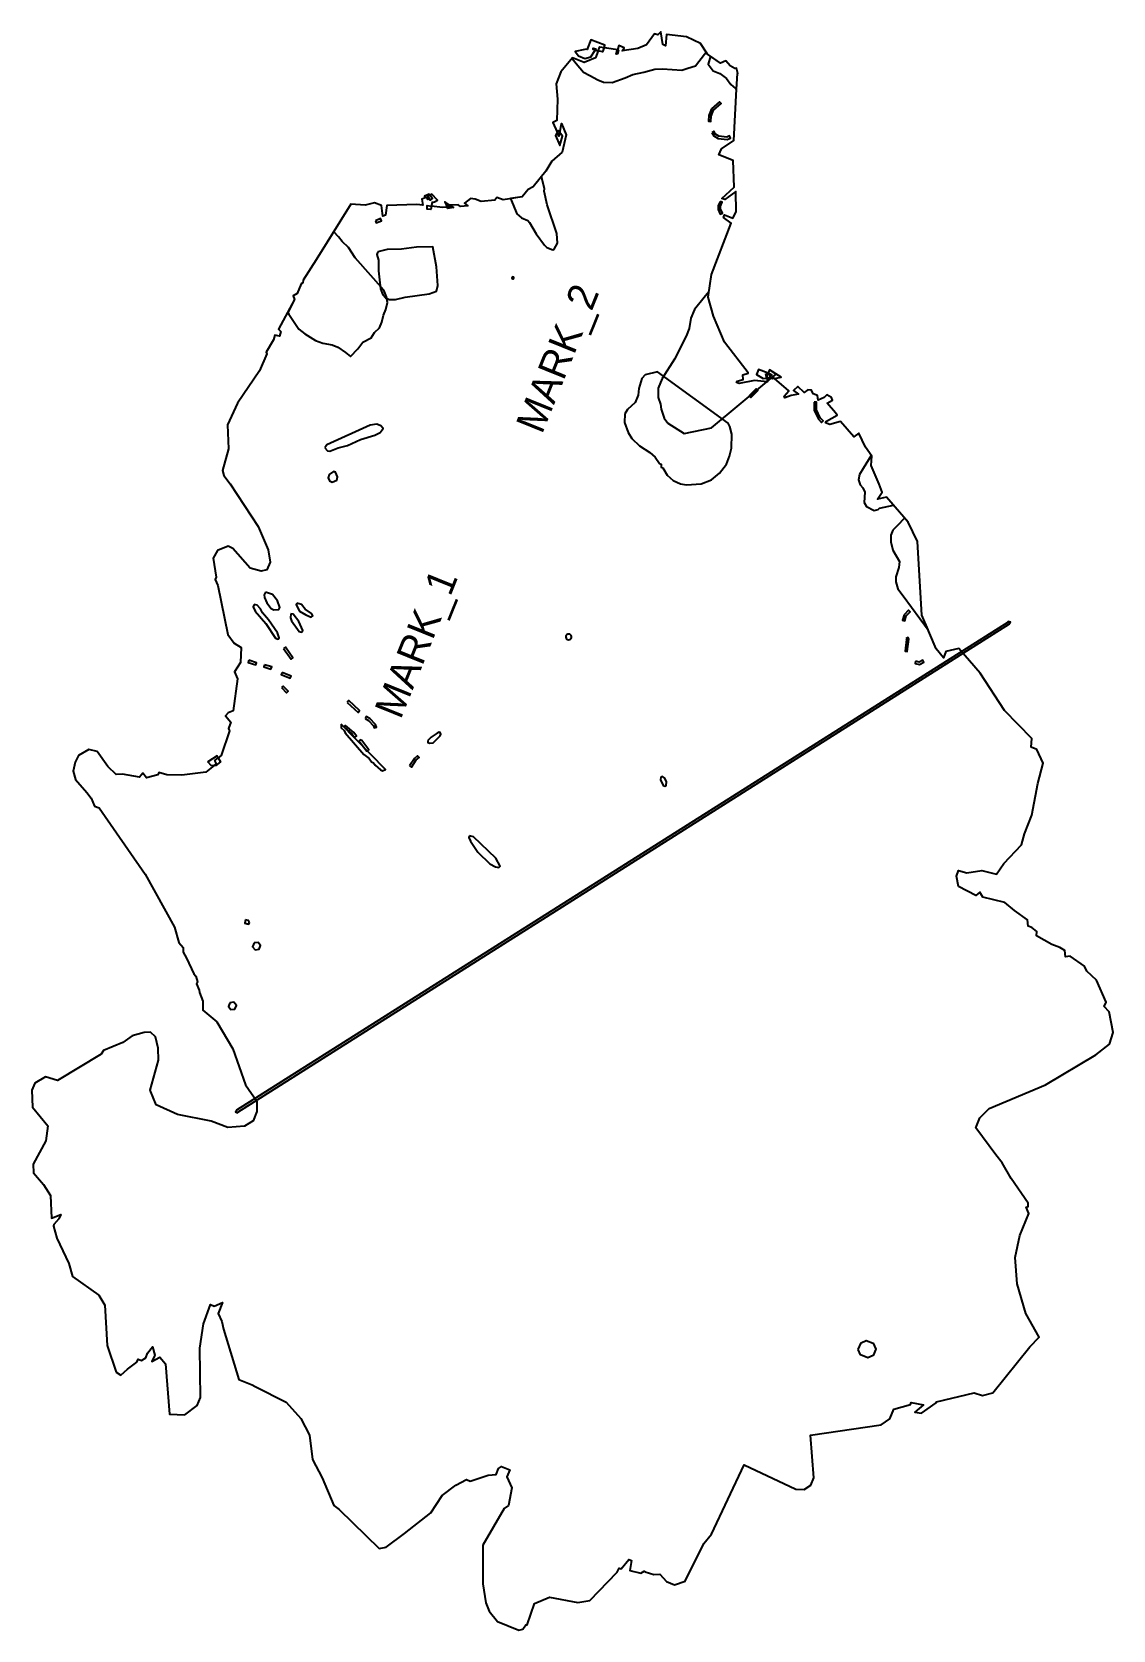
# Model space of a CAD drawing. Extents: x -3032 to -1155, y -1867 to 907.
import ezdxf
from ezdxf.enums import TextEntityAlignment as Align

# ---------------------------------------------------------------- set-up
doc = ezdxf.new("R2010")
doc.units = 0
doc.header["$MEASUREMENT"] = 0
for name, color, linetype in [('1', 7, 'Continuous'), ('11', 7, 'Continuous'), ('51', 7, 'Continuous'), ('52', 7, 'Continuous'), ('53', 7, 'Continuous'), ('54', 7, 'Continuous'), ('72', 7, 'Continuous')]:
    doc.layers.add(name, color=color, linetype=linetype)

msp = doc.modelspace()

# ---------------------------------------------------------------- linework, layer by layer
at = {"layer": '1', "color": 1, "true_color": 0xff0000}
msp.add_lwpolyline([(-2957, -360.1), (-2960.2, -376.1), (-2956.1, -390.2), (-2936.2, -412.7), (-2928.8, -422.9), (-2923.1, -436.4), (-2915.1, -439.6), (-2835.4, -554.6), (-2784.4, -646.9), (-2776.6, -673.3), (-2769, -681.9), (-2769.2, -690.1), (-2763.4, -700.5), (-2750.6, -727.8), (-2747, -731.8), (-2744.4, -741.4), (-2745.9, -745.2), (-2741.5, -755.7), (-2741.1, -760.1), (-2734.9, -774.8), (-2734.9, -790.7), (-2710.5, -810.9), (-2683, -857.6), (-2660.7, -920.2), (-2641.4, -948.5), (-2641.1, -966.3), (-2647.8, -983), (-2662.9, -992.1), (-2691.7, -994.4), (-2720.8, -983.6), (-2779, -971.6), (-2815.9, -954.8), (-2826.7, -929.5), (-2812.2, -877.7), (-2812.4, -856.4), (-2817.5, -837.2), (-2825.8, -829), (-2837.1, -829.2), (-2858, -835.5), (-2874.2, -846.6), (-2907.6, -860.7), (-2911.6, -867.1), (-2987.5, -912.6), (-3008.5, -906.6), (-3026.9, -917.6), (-3031.8, -929.6), (-3030.8, -959.1), (-3003.9, -991.2), (-3007.5, -1017.2), (-3029.6, -1057.7), (-3029.3, -1072.9), (-3011.5, -1093.1), (-2999.5, -1112.3), (-2998.1, -1151.6), (-2981.5, -1145.3), (-2985.1, -1152.9), (-2993.7, -1162.8), (-2994.5, -1165.5), (-2988.5, -1186.5), (-2967.7, -1230.1), (-2961.6, -1253.1), (-2915.5, -1285.4), (-2905, -1302.8), (-2901.3, -1372.7), (-2885.7, -1418.7), (-2877.6, -1423.9), (-2866, -1413.8), (-2849.4, -1401.4), (-2847.5, -1396.7), (-2841.3, -1398.9), (-2834.3, -1394), (-2831.3, -1386.2), (-2822.2, -1374.8), (-2818.6, -1389.3), (-2823.5, -1400.7), (-2809.8, -1392.7), (-2800, -1404.4), (-2793, -1492), (-2766.4, -1492.9), (-2744.9, -1476.9), (-2739.3, -1463), (-2740.3, -1377.4), (-2733.8, -1334.8), (-2721.5, -1301.7), (-2715.2, -1304.5), (-2700.9, -1298.3), (-2708.3, -1317.3), (-2702.2, -1331.3), (-2698.9, -1344.4), (-2672.7, -1431.7), (-2649.5, -1441), (-2644.3, -1444.1), (-2590.3, -1470.9), (-2565.1, -1499.4), (-2549.9, -1528.3), (-2544.5, -1570.6), (-2528.1, -1602.2), (-2507.6, -1650.4), (-2498.5, -1657.3), (-2428.6, -1725.3), (-2416.9, -1722.5), (-2384.9, -1698.9), (-2338.9, -1663), (-2319.2, -1633), (-2296, -1615.1), (-2277.1, -1605.5), (-2270.6, -1608.1), (-2239.6, -1597.6), (-2225.9, -1596.5), (-2221.8, -1586.3), (-2216.5, -1582.6), (-2202.1, -1588.4), (-2207, -1600.6), (-2198.8, -1619.8), (-2204.1, -1650.5), (-2212.1, -1655.6), (-2249.1, -1719.2), (-2248.7, -1786.3), (-2243.8, -1819.6), (-2237.7, -1833.9), (-2223.3, -1851.6), (-2186.3, -1866.5), (-2179.2, -1865.2), (-2174.4, -1857.7), (-2172.1, -1857.6), (-2159, -1820.4), (-2133.2, -1809.5), (-2083.9, -1818.8), (-2063.1, -1815.2), (-2015.9, -1766.1), (-2012.3, -1758.9), (-2008.6, -1760.2), (-1995.2, -1744.2), (-1990.6, -1746), (-1993.7, -1763), (-1974.6, -1767.6), (-1968.9, -1764.4), (-1967, -1765.3), (-1952.2, -1770.2), (-1941.5, -1769.4), (-1930, -1782.4), (-1916.1, -1788), (-1897.3, -1781.6), (-1865.1, -1716.5), (-1851.7, -1700.3), (-1794.9, -1579.9), (-1705.5, -1621.8), (-1690.7, -1622.4), (-1679.1, -1615.2), (-1673.9, -1602.2), (-1679.8, -1528.5), (-1557.2, -1510.2), (-1542.1, -1500.2), (-1535.2, -1483.1), (-1506.2, -1475.1), (-1505, -1471.7), (-1483.5, -1475.4), (-1498.7, -1488.5), (-1487.4, -1490.2), (-1461.9, -1472.4), (-1461, -1470.2), (-1396, -1454.7), (-1381.1, -1459.5), (-1363.1, -1454.9), (-1299.3, -1375), (-1282.8, -1358.1), (-1305.9, -1316.9), (-1321.2, -1265.9), (-1324.8, -1220.2), (-1316.2, -1181.6), (-1300.9, -1143.8), (-1305.2, -1132.8), (-1302.2, -1131.3), (-1302, -1125.5), (-1331.3, -1082.7), (-1346.9, -1055.5), (-1357.9, -1041.8), (-1392.8, -994.7), (-1385.9, -977.6), (-1369.7, -961.5), (-1272.1, -920.1), (-1184.3, -868.2), (-1160.6, -849.7), (-1154.6, -829.5), (-1161.5, -793.4), (-1169.8, -784.5), (-1166.8, -776.9), (-1183.1, -738.9), (-1199.9, -722.8), (-1204.1, -714.6), (-1229.2, -696.7), (-1237.2, -698.2), (-1238.3, -687.4), (-1247.2, -682), (-1261, -676.5), (-1287.3, -661.5), (-1286.7, -654.1), (-1295.6, -647.4), (-1302, -644.9), (-1303, -633.8), (-1325.8, -617.9), (-1342.6, -603.6), (-1380.7, -594.4), (-1386.1, -586), (-1393, -591.8), (-1422.8, -576.2), (-1426.6, -557.9), (-1422.9, -548.5), (-1408.2, -552.6), (-1382.6, -548.2), (-1357.2, -554.9), (-1344.1, -535.9), (-1313.3, -503.8), (-1308.6, -484.7), (-1295.5, -452.2), (-1285.1, -397.1), (-1275.9, -361.9), (-1286.7, -338.3), (-1297, -334.1), (-1295.5, -319.2), (-1343.1, -270.7), (-1385.1, -206), (-1422.1, -163.2), (-1444.8, -168.2), (-1449.2, -178.9), (-1461.9, -163.5), (-1486.6, -105.3), (-1494.1, 22.7), (-1510.6, 56.4), (-1547.8, 99.5), (-1563.4, 96.1), (-1555.6, 108.5), (-1560.8, 122), (-1574.6, 154.5), (-1573.5, 170.7), (-1584.2, 186.3), (-1596, 210.6), (-1604.5, 204.4), (-1627.7, 230.9), (-1646.6, 225.7), (-1653.6, 228.6), (-1652.3, 231.4), (-1633.7, 242.2), (-1636.7, 246), (-1650.9, 262.8), (-1641.9, 268.1), (-1643.6, 272.8), (-1651.5, 277.1), (-1656.4, 272.6), (-1666.7, 268.3), (-1667.6, 276.4), (-1675.1, 279.3), (-1677.9, 285.4), (-1684.3, 286.1), (-1690.9, 281.4), (-1701.7, 291.8), (-1709.4, 284.6), (-1701, 278.2), (-1713.3, 276.2), (-1724.4, 272.2), (-1725.6, 275.1), (-1717.5, 284.1), (-1742.5, 305.5), (-1730.6, 307.8), (-1751.2, 320.8), (-1753.5, 315), (-1770.4, 321.5), (-1773.4, 312.5), (-1762.1, 305.9), (-1756, 306.5), (-1756.3, 307.6), (-1753.3, 306.8), (-1756, 306.5), (-1754.5, 300), (-1777.2, 302.1), (-1803.6, 296.7), (-1808.6, 298.6), (-1807.5, 301), (-1796.8, 303.7), (-1797.3, 312), (-1788.4, 314.8), (-1788.3, 315.3), (-1829.3, 369), (-1848.3, 413.9), (-1857.7, 446.8), (-1852.1, 486.3), (-1817.7, 575.2), (-1830.8, 585.3), (-1829.2, 589.5), (-1814.6, 583.9), (-1808.9, 595.1), (-1809.5, 630.1), (-1828.6, 616.3), (-1834.1, 618.3), (-1812.4, 637.8), (-1814.4, 683.8), (-1838.8, 693.9), (-1834.6, 704.1), (-1813.2, 718.6), (-1808.6, 808), (-1806.5, 835.1), (-1806.2, 835.3), (-1808.5, 844.5), (-1811.5, 843.8), (-1819.2, 848.6), (-1826.9, 856.9), (-1836.4, 853), (-1858.9, 868.6), (-1870.8, 886.9), (-1895.5, 898.8), (-1930.2, 902.6), (-1931.7, 883.2), (-1936.6, 885.4), (-1940, 907.1), (-1945.2, 902.1), (-1950.6, 904), (-1964.9, 884.5), (-1979.6, 878.2), (-2006.7, 874.6), (-2003.6, 879.6), (-2013, 883.6), (-2015.3, 875.9), (-2033.6, 879.2), (-2038.3, 880.1), (-2041, 872.5), (-2048.4, 874.4), (-2045.5, 881.4), (-2038.3, 880.1), (-2037, 884), (-2061.2, 893.7), (-2067.6, 877.5), (-2072, 876.6), (-2088.4, 873.2), (-2083, 865.4), (-2072, 861.3), (-2061.3, 864.2), (-2053.8, 875.8), (-2057.3, 876.6), (-2057.3, 879.2), (-2052.4, 878), (-2053.8, 875.8), (-2048.4, 874.4), (-2053.3, 862.3), (-2072.7, 854.1), (-2093.2, 862.3), (-2113.7, 838.2), (-2121.4, 816.9), (-2119.3, 790.4), (-2120.5, 753.2), (-2127.3, 749.7), (-2119.7, 733), (-2122.5, 727.4), (-2115.3, 710.3), (-2110.6, 726.5), (-2115.4, 732.7), (-2116.7, 726.3), (-2119.7, 733), (-2118, 736.2), (-2115.4, 732.7), (-2112.3, 747.4), (-2112.2, 748.1), (-2103.9, 728.3), (-2111.4, 698.3), (-2128.8, 683), (-2139.4, 665.8), (-2161.2, 638.4), (-2170.4, 633.6), (-2180.6, 621.2), (-2213.8, 615.6), (-2224.7, 619.8), (-2227.9, 615), (-2251.9, 612.6), (-2262.3, 616.8), (-2270, 618.1), (-2280.6, 610), (-2275.1, 605.1), (-2287.8, 604.2), (-2291.7, 607.2), (-2306.1, 606.6), (-2300, 602.7), (-2310.2, 600.8), (-2311, 602.8), (-2305.9, 603), (-2309.2, 606.4), (-2306.1, 606.6), (-2314.8, 612.1), (-2311, 602.8), (-2318.7, 602.5), (-2337.8, 604.8), (-2339.1, 599.2), (-2345.4, 599.6), (-2345.4, 605.7), (-2337.8, 604.8), (-2336.5, 610.3), (-2336.9, 611.5), (-2332.9, 612.1), (-2327.4, 615.1), (-2337.2, 625.8), (-2340.4, 623.6), (-2336.2, 618.5), (-2340.1, 615.4), (-2341.2, 618.5), (-2344.1, 618.5), (-2344.5, 616.4), (-2346.1, 619.7), (-2340.4, 623.6), (-2342.2, 625.7), (-2349.9, 622.4), (-2349.2, 619.4), (-2354.6, 617.2), (-2352.8, 606.3), (-2363.3, 607.9), (-2415.6, 606.1), (-2417.8, 589.4), (-2422.3, 587.3), (-2424.6, 605.9), (-2437.2, 610.8), (-2453.2, 606.5), (-2478, 608.1), (-2538, 511.4), (-2560.9, 476.1), (-2561.4, 471.5), (-2564.5, 470.1), (-2571.2, 452.9), (-2578.3, 449), (-2575.8, 442.6), (-2603.4, 391.3), (-2599.7, 387.2), (-2602.2, 379.4), (-2609.9, 380.6), (-2612.4, 372.6), (-2625.3, 351.3), (-2624.2, 348.6), (-2636.4, 318.7), (-2674.6, 263.1), (-2692.4, 225.4), (-2690.4, 183.7), (-2700.8, 145.7), (-2698.8, 137.5), (-2687.4, 123), (-2639, 49), (-2621.7, 8.1), (-2618.3, -13), (-2623.7, -26.4), (-2633.7, -29), (-2652.6, -23.7), (-2682.8, 10.4), (-2691.2, 14.6), (-2709.5, 6.9), (-2717, -6.3), (-2712, -39.4), (-2713.6, -43.2), (-2709.1, -53.7), (-2691.6, -138.4), (-2680.6, -153.6), (-2668.3, -161.1), (-2669.9, -187), (-2680.1, -203.6), (-2675, -215.6), (-2682.3, -271.2), (-2691.1, -274.7), (-2695.5, -279.6), (-2686.4, -291.1), (-2690.7, -301.7), (-2688.8, -306.1), (-2703.4, -348.6), (-2708.3, -352.5), (-2704.5, -359.7), (-2712.3, -366.1), (-2715.2, -365.9), (-2711.6, -363), (-2714.2, -357.1), (-2708.3, -352.5), (-2709.9, -349.4), (-2726.1, -359.8), (-2721, -365.3), (-2715.2, -365.9), (-2729.8, -377.5), (-2771.7, -382.7), (-2797.4, -382.3), (-2811.4, -378.2), (-2813, -382.2), (-2833, -387.4), (-2839.1, -379.1), (-2845.2, -386.1), (-2874.6, -381.3), (-2885.4, -381.7), (-2900.1, -367.6), (-2918.5, -341.9), (-2933.2, -338.5), (-2951.2, -348.5)], close=True, dxfattribs=at)
at = {"layer": '11', "color": 1, "true_color": 0xff0000}
for points in [[(-2067.6, 877.5), (-2067.1, 877.6), (-2067.9, 876.7)], [(-2015.3, 875.9), (-2013.5, 875.5), (-2014.8, 868.9), (-2017.4, 868.6)], [(-1757.7, 313.5), (-1754.2, 313.2), (-1753.5, 315), (-1750.1, 313.7), (-1750, 312.9), (-1754.2, 313.2), (-1756.3, 307.8)], [(-1756.3, 307.8), (-1756.3, 307.6), (-1756.4, 307.6)], [(-1753.3, 306.8), (-1750, 307.1), (-1750, 312.9), (-1747.9, 312.8), (-1747.9, 310), (-1742.5, 305.5), (-1745.9, 304.8)], [(-1597, -1379.8), (-1592.1, -1367.8), (-1583, -1363.9), (-1570.9, -1368.8), (-1566.5, -1379.2), (-1571, -1390.3), (-1580.1, -1394.2), (-1593.1, -1389)]]:
    msp.add_lwpolyline(points, close=True, dxfattribs=at)
at = {"layer": '51', "color": 1, "true_color": 0xff0000}
for points in [[(-2677.4, -964.9), (-2678.3, -967.1), (-2674.6, -968.6), (-2674.1, -967.5), (-1334.2, -120), (-1333.7, -119.7), (-1332.8, -117.5), (-1336.5, -116), (-1336.9, -117), (-2676.8, -964.5)], [(-2104, -140.1), (-2104.7, -141.8), (-2104.7, -143.5), (-2104.2, -145.1), (-2103.1, -146.5), (-2101.7, -147.4), (-2100, -147.8), (-2098.3, -147.5), (-2096.7, -146.7), (-2095.6, -145.4), (-2094.9, -143.8), (-2094.8, -142.1), (-2095.4, -140.4), (-2096.5, -139.1), (-2097.9, -138.2), (-2099.6, -137.8), (-2101.3, -138), (-2102.9, -138.9)]]:
    msp.add_lwpolyline(points, close=True, dxfattribs=at)
at = {"layer": '52', "color": 1, "true_color": 0xff0000}
for points in [[(-2435.5, 579.4), (-2433.9, 575.7), (-2424.8, 579.5), (-2426.4, 583.2)], [(-2197.9, 481.7), (-2198.5, 480.1), (-2197.5, 478.7), (-2195.7, 478.9), (-2195.1, 480.6), (-2196.2, 481.9)], [(-2002.1, 244.2), (-2002.7, 229.3), (-1996.8, 211.8), (-1990.2, 201.6), (-1977, 188.8), (-1959.1, 177.2), (-1949.4, 169), (-1941.9, 158.4), (-1939.1, 157.2), (-1939.1, 151.9), (-1936.3, 150.7), (-1928.6, 137.9), (-1918.4, 128.4), (-1905.4, 123.1), (-1895.4, 121.2), (-1869.9, 122.8), (-1852.1, 129.6), (-1837.7, 141.1), (-1826, 156.8), (-1820.4, 170.8), (-1817, 184.5), (-1816.7, 209.2), (-1820, 222.4), (-1823.1, 228), (-1945.6, 317.3), (-1967.1, 312), (-1972.9, 305.7), (-1977.8, 288.3), (-1979.1, 277), (-1984.4, 264), (-1997.8, 252.1)], [(-1786.5, 275.5), (-1783.7, 272.6), (-1771.2, 284.8), (-1774, 287.7)], [(-2594.9, -163.1), (-2581.8, -181.3), (-2578.5, -179), (-2591.6, -160.8)], [(-2654.9, -183.4), (-2656.2, -187.2), (-2642.8, -191.5), (-2641.6, -187.7)], [(-2627.9, -191.1), (-2629.1, -194.9), (-2616.7, -198.9), (-2615.4, -195)], [(-2597.5, -204.4), (-2599, -208.2), (-2583.2, -214.5), (-2581.7, -210.8)], [(-2598.3, -230.9), (-2590, -239.7), (-2587.1, -236.9), (-2595.4, -228.1)], [(-2484.5, -256.5), (-2465.6, -273.8), (-2462.9, -270.8), (-2481.8, -253.5)], [(-2489.9, -299.6), (-2475.7, -311.7), (-2471.8, -317.4), (-2468.5, -315.2), (-2472.7, -309), (-2487.3, -296.5)], [(-2453.2, -284.3), (-2447.4, -287.7), (-2438.9, -297.3), (-2437.4, -300.9), (-2433.7, -299.3), (-2435.5, -295.1), (-2444.8, -284.6), (-2451.2, -280.8)], [(-2462.5, -321.5), (-2464, -325.2), (-2461.8, -326.2), (-2450.1, -341.4), (-2446.9, -338.9), (-2459.2, -322.9)], [(-2376.2, -366.8), (-2372.8, -369), (-2364.6, -356.4), (-2359.7, -352.2), (-2362.4, -349.2), (-2367.6, -353.8)]]:
    msp.add_lwpolyline(points, close=True, dxfattribs=at)
at = {"layer": '53', "color": 1, "true_color": 0xff0000}
for points in [[(-2646, -674), (-2648.6, -680.5), (-2644.3, -686), (-2637.4, -685), (-2634.7, -678.5), (-2639.1, -673)], [(-2687.9, -777.8), (-2690.6, -784.3), (-2686.3, -789.8), (-2679.3, -788.9), (-2676.7, -782.4), (-2681, -776.8)]]:
    msp.add_lwpolyline(points, close=True, dxfattribs=at)
at = {"layer": '54', "color": 1, "true_color": 0xff0000}
for points in [[(-2094, 861.3), (-2087, 852.4), (-2074, 837.6), (-2063.2, 831.4), (-2049.2, 823.8), (-2039.4, 819.9), (-2024.3, 819.5), (-2002, 827.6), (-1988.3, 833.4), (-1969.6, 837.3), (-1950.3, 842.8), (-1936.9, 843.1), (-1903.5, 841), (-1892.7, 844.2), (-1879.6, 848.4), (-1863.8, 868.7), (-1861.1, 872), (-1870.8, 886.9), (-1895.5, 898.8), (-1930.2, 902.6), (-1931.7, 883.2), (-1936.6, 885.4), (-1940, 907.1), (-1945.2, 902.1), (-1950.6, 904), (-1964.9, 884.5), (-1979.6, 878.2), (-2006.7, 874.6), (-2003.6, 879.6), (-2013, 883.6), (-2015.3, 875.9), (-2033.6, 879.2), (-2038.3, 880.1), (-2041, 872.5), (-2048.4, 874.4), (-2045.5, 881.4), (-2038.3, 880.1), (-2037, 884), (-2061.2, 893.7), (-2067.6, 877.5), (-2072, 876.6), (-2088.4, 873.2), (-2083, 865.4), (-2072, 861.3), (-2061.3, 864.2), (-2053.8, 875.8), (-2057.3, 876.6), (-2057.3, 879.2), (-2052.4, 878), (-2053.8, 875.8), (-2048.4, 874.4), (-2053.3, 862.3), (-2072.7, 854.1), (-2093.2, 862.3)], [(-1853.6, 864.9), (-1857.6, 851), (-1848.8, 839.8), (-1837.4, 835.2), (-1825.7, 826.6), (-1818.5, 816.1), (-1810, 808.9), (-1808.6, 808.3), (-1806.5, 835.1), (-1806.2, 835.3), (-1808.5, 844.5), (-1811.5, 843.8), (-1819.2, 848.6), (-1826.9, 856.9), (-1836.4, 853)], [(-1851.7, 773.9), (-1856.5, 762), (-1857.1, 752.2), (-1853.1, 752), (-1852.5, 761.1), (-1848.4, 771.5), (-1835.3, 783), (-1837.9, 786)], [(-1851.4, 732.7), (-1847.9, 726.6), (-1840, 722.2), (-1824.6, 720.6), (-1819, 723), (-1820.5, 726.7), (-1825.3, 724.7), (-1838.8, 726.1), (-1845, 729.6), (-1847.9, 734.7)], [(-2200.6, 617.8), (-2196.2, 607.3), (-2189.6, 591.7), (-2181.8, 584.3), (-2170.7, 579.8), (-2167.7, 576.4), (-2156.3, 556.7), (-2141.6, 536.8), (-2137.8, 533), (-2127.6, 528.9), (-2125, 530), (-2119.5, 540.8), (-2120.4, 557.3), (-2136.9, 607.1), (-2142.4, 630.9), (-2141.9, 635), (-2146.8, 656.5), (-2161.2, 638.4), (-2170.4, 633.6), (-2180.6, 621.2)], [(-1836.8, 613.1), (-1840, 605.4), (-1840, 599.2), (-1836.5, 591), (-1832.8, 592.6), (-1836, 600), (-1836, 604.6), (-1833.1, 611.6)], [(-2578.3, 449), (-2575.8, 442.6), (-2587.7, 420.4), (-2586, 417.3), (-2568.1, 391), (-2558, 383.1), (-2539.7, 371.9), (-2526.6, 366.7), (-2510.6, 364), (-2500.8, 360), (-2487.4, 350.8), (-2478.9, 343.6), (-2465.8, 357.3), (-2457.2, 369), (-2442.8, 376.5), (-2437.2, 385.7), (-2428.3, 393.5), (-2424.4, 403.3), (-2421.4, 415.4), (-2417.4, 425.2), (-2414.4, 437.3), (-2416, 447.4), (-2420.9, 458.9), (-2470.4, 515), (-2482.2, 533.1), (-2493.3, 543.3), (-2499.4, 551.5), (-2507.3, 560.3), (-2507.5, 560.6), (-2538, 511.4), (-2560.9, 476.1), (-2561.4, 471.5), (-2564.5, 470.1), (-2571.2, 452.9)], [(-2431, 525.3), (-2432.9, 520.7), (-2430.3, 511), (-2430.2, 492.6), (-2426.8, 461.1), (-2422.3, 450.6), (-2417.9, 445.6), (-2411.4, 443), (-2400.6, 443), (-2383.9, 447), (-2341.8, 452.6), (-2329.1, 457.2), (-2327.2, 467.2), (-2329.3, 499.3), (-2335.7, 534.3), (-2363.9, 533.8), (-2390.1, 530.4), (-2415.2, 529.7)], [(-1937.4, 305.4), (-1944.2, 288.7), (-1944.2, 272.6), (-1940.2, 261.2), (-1939.5, 252.3), (-1933.8, 237.1), (-1927.7, 228.1), (-1899.5, 210.1), (-1851.6, 220), (-1755.5, 300.1), (-1777.2, 302.1), (-1803.6, 296.7), (-1808.6, 298.6), (-1807.5, 301), (-1796.8, 303.7), (-1797.3, 312), (-1788.4, 314.8), (-1788.3, 315.3), (-1829.3, 369), (-1848.3, 413.9), (-1857.7, 446.8), (-1856.4, 456.1), (-1864.3, 446.3), (-1881.5, 425.2), (-1887.5, 410.3), (-1890.5, 392.2), (-1895.8, 379.2), (-1916.3, 339)], [(-1770.4, 321.5), (-1773.4, 312.5), (-1762.1, 305.9), (-1756, 306.5), (-1756.3, 307.6), (-1753.3, 306.8), (-1756, 306.5), (-1754.6, 300.8), (-1739.5, 313.4), (-1751.2, 320.8), (-1753.5, 315)], [(-1673.3, 264.8), (-1673.5, 250.4), (-1666.2, 235), (-1660.6, 229.3), (-1657.7, 232.1), (-1662.9, 237.3), (-1669.5, 251.3), (-1669.3, 264.7)], [(-2523.2, 185.1), (-2518.7, 180), (-2514.7, 179.5), (-2500.3, 185.6), (-2483.6, 189.6), (-2461.1, 199.9), (-2436.6, 207.2), (-2427.1, 212), (-2422.2, 218.7), (-2425.7, 223.4), (-2433.2, 226.4), (-2444.7, 224.5), (-2520, 190.3)], [(-1594.9, 139), (-1596.4, 129.9), (-1593.4, 121.1), (-1589, 116.1), (-1585.7, 108.3), (-1586.5, 90.3), (-1582.8, 83.4), (-1569.3, 76.8), (-1562.2, 78.3), (-1560.1, 80.7), (-1536, 85.7), (-1547.8, 99.5), (-1563.4, 96.1), (-1555.6, 108.5), (-1560.8, 122), (-1574.6, 154.5), (-1573.5, 170.7), (-1574.5, 172.2), (-1588.5, 149.3)], [(-2515.9, 139), (-2517.2, 133.1), (-2515, 127.8), (-2510.4, 126), (-2502.6, 129.3), (-2501.2, 135.2), (-2504.6, 143), (-2508.3, 144.5)], [(-1536.9, 42.2), (-1540.3, 33.9), (-1540.7, 22.2), (-1536.8, 7.7), (-1525.4, -12.1), (-1526.3, -22.5), (-1531.8, -38.6), (-1532, -47.1), (-1528.3, -59.4), (-1519.3, -71.7), (-1475.8, -130.6), (-1486.6, -105.3), (-1494.1, 22.7), (-1510.6, 56.4), (-1516.6, 63.3), (-1529.4, 50)], [(-2626.5, -65.4), (-2628.4, -70.1), (-2628.1, -74.5), (-2624.2, -83.7), (-2616.2, -93.3), (-2612, -96.1), (-2603.1, -95.4), (-2601.6, -91.7), (-2605.6, -80.4), (-2614.1, -69.4)], [(-2645.9, -86.7), (-2647.4, -90.4), (-2644.1, -98.3), (-2625.8, -119.7), (-2609, -144.8), (-2604.4, -146.7), (-2602.3, -144.3), (-2605.2, -135.5), (-2621, -113), (-2631.3, -101.3), (-2635, -94.4), (-2640.9, -87.7)], [(-2582.3, -102.7), (-2583.1, -110), (-2580.9, -115.2), (-2567.7, -133.4), (-2564, -134.9), (-2561.6, -131.6), (-2568.2, -116), (-2578.2, -103.3)], [(-2571.6, -84.4), (-2572.8, -87.2), (-2567.4, -98), (-2556.1, -104.7), (-2546.8, -108.4), (-2543.9, -106.4), (-2546.5, -102.1), (-2557.4, -94.5), (-2563.9, -86.5)], [(-1517.5, -104.5), (-1520, -113.7), (-1516.2, -114.8), (-1513.9, -106.5), (-1506.8, -99.1), (-1509.7, -96.3)], [(-1513.9, -145.5), (-1513, -147.6), (-1515.8, -167.4), (-1511.9, -168), (-1508.9, -147), (-1510.2, -143.9)], [(-1497.5, -185.1), (-1498.4, -189), (-1490.8, -190.9), (-1483.2, -186.9), (-1485.1, -183.3), (-1491.3, -186.7)], [(-2494.8, -294.5), (-2495.1, -300.8), (-2489.4, -305.3), (-2487.7, -309.2), (-2455.6, -347), (-2446.5, -353.9), (-2442.4, -359.9), (-2438.7, -361.4), (-2436.1, -365.6), (-2426.5, -373.8), (-2422.8, -375.3), (-2417.6, -373.1)], [(-2344.4, -322.9), (-2344.6, -326), (-2340.9, -327.5), (-2335.2, -326.6), (-2322.7, -314.4), (-2321.6, -311.6), (-2322.7, -309), (-2324.5, -308.3), (-2328.4, -309.9), (-2338.7, -316.6)], [(-1939.7, -386.1), (-1940.6, -391.1), (-1935.8, -400.6), (-1933, -401.7), (-1930.4, -400.6), (-1930, -394.3), (-1932.8, -387.8), (-1937, -385)], [(-2272, -488), (-2273.2, -490.8), (-2270.4, -497.3), (-2257.6, -516.5), (-2236.7, -536.8), (-2226.9, -541.8), (-2221, -543.2), (-2218.9, -540.8), (-2226.3, -527), (-2265.2, -489.7)], [(-2661, -633.9), (-2662.3, -639.9), (-2655.5, -641.6), (-2654.3, -638.8), (-2656, -634.9)]]:
    msp.add_lwpolyline(points, close=True, dxfattribs=at)

# ---------------------------------------------------------------- texts
at = {"layer": '72', "color": 1, "true_color": 0xff0000}
for s, p in [('MARK_2', (-2132.4, 201.9)), ('MARK_1', (-2377.8, -293.2))]:
    msp.add_text(s, height=50, rotation=68, dxfattribs=at).set_placement(p, align=Align.BOTTOM_LEFT)

doc.saveas('drawing.dxf')
